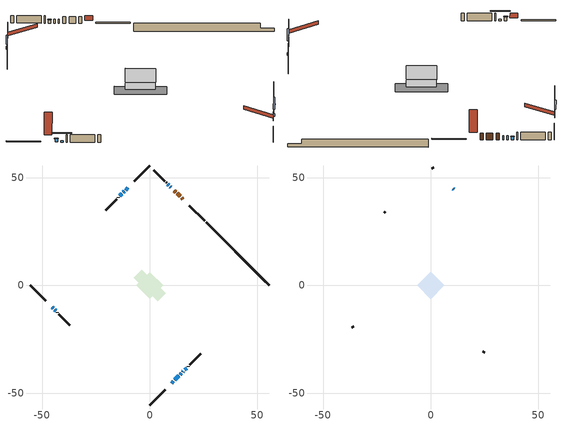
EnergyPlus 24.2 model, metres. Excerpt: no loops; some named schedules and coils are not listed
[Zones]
conditioned space
 floor adiabatic (AdiabaticFloorConstruction): -6.23,0 0,6.23 6.23,0 0,-6.23 z1.37
 floor foundation (Slab1 construction): -7.33,3.65 -3.65,7.33 7.33,-3.65 3.65,-7.33 z-1.19
 wall outside (RimJoist1 construction): 0,-55.5 7.18,-48.31 / -55.5,0 -48.31,-7.18 / 0,55.5 -7.18,48.31 / 25.53,29.97 18.34,37.15 z1.37:1.67
 wall outside (AdiabaticWallConstruction 1): 15.4,40.09 14.77,40.73 / 14.11,41.38 12.76,42.73 / 12.11,43.39 11.43,44.07 z1.37:3.4
 wall outside (AdiabaticWallConstruction): -10.12,45.37 -11.16,44.33 / 14.15,-41.35 14.67,-40.83 / 15.32,-40.17 15.62,-39.87 / 9.84,45.66 9.56,45.93 z1.37:2.59; 10.12,-45.37 10.97,-44.52 / 11.63,-43.87 13.49,-42 z1.37:2.77; -45.37,-10.12 -44.87,-10.63 z1.37:2.44; -11.82,43.68 -12.31,43.19 / -44.21,-11.28 -43.72,-11.77 / 16.28,-39.22 17.12,-38.37 z1.37:1.75; 8.91,46.59 8.46,47.04 z1.37:2.29; -12.96,42.54 -13.89,41.6 z1.37:2.49
 wall outside (Wall1 construction): 17.78,-37.71 17.95,-37.54 / -43.07,-12.43 -42.9,-12.6 / -14.55,40.94 -14.72,40.77 / 7.8,47.7 7.63,47.87 z1.37:3.81
 wall outside (Wall2 construction): 18.61,-36.89 23.71,-31.78 / -42.24,-13.25 -37.14,-18.36 / -15.38,40.12 -20.48,35.01 / 6.97,48.52 1.87,53.63 z1.37:3.81
 wall foundation (FoundationWall1 construction): 26.18,29.31,-1.19 26.18,29.31,1.37 52.56,2.93,1.37 52.56,2.93,-0.12 55.5,0,-0.12 55.5,0,-1.19
 window (WindowConstruction 5): -10.13,45.37 -11.16,44.33 z1.37:2.59
 window (WindowConstruction 3): 10.13,-45.37 10.97,-44.53 z1.37:2.77
 window (WindowConstruction 4): -45.37,-10.13 -44.87,-10.63 z1.37:2.44
 window (WindowConstruction 9): -11.82,43.68 -12.3,43.19 z1.37:1.75
 window (WindowConstruction 10): 11.63,-43.87 13.49,-42 z1.37:2.77
 window (WindowConstruction 11): -44.21,-11.28 -43.73,-11.77 z1.37:1.75
 window (WindowConstruction 6): 14.15,-41.34 14.67,-40.83 z1.37:2.59
 window (WindowConstruction 7): 15.33,-40.17 15.62,-39.87 z1.37:2.59
 window (WindowConstruction 8): 9.84,45.66 9.56,45.93 z1.37:2.59
 window (WindowConstruction): 8.9,46.59 8.46,47.04 z1.37:2.28
 window (WindowConstruction 1): -12.96,42.53 -13.89,41.6 z1.37:2.49
 window (WindowConstruction 2): 16.28,-39.22 17.12,-38.37 z1.37:1.75
 door (Door): 15.4,40.09 14.77,40.72 z1.37:3.4
 door (Door 1): 14.11,41.38 12.76,42.73 z1.37:3.4
 door (Door 2): 12.11,43.39 11.43,44.07 z1.37:3.4
 ceiling adiabatic (AdiabaticFloorConstruction): 0,-6.23 6.23,0 0,6.23 -6.23,0 z1.37
attic - vented
 floor to conditioned space (Floor1 construction Reversed): -6.35,0 0,6.35 6.35,0 0,-6.35 z3.81
 wall outside (AdiabaticWallConstruction): 10.77,44.72 10.49,45 z1.37:2.59
 wall outside (Wall3 construction): 24.37,-31.13 24.92,-30.57 / -36.48,-19.02 -35.93,-19.57 / -21.14,34.36 -21.69,33.8 / 1.21,54.29 0.66,54.84 z1.37:3.81
 window (WindowConstruction 12): 10.77,44.73 10.49,45 z1.37:2.59
 roof outside (Roof1 construction): 9.47,-46.03,3.81 3.28,-39.84,6.73 1.65,-41.47,6.73 7.84,-47.66,3.81; -46.03,-9.47,3.81 -39.84,-3.28,6.73 -41.47,-1.65,6.73 -47.66,-7.84,3.81; -9.47,46.03,3.81 -3.28,39.84,6.73 -1.65,41.47,6.73 -7.84,47.66,3.81; 16.06,39.44,3.81 9.87,33.25,6.73 11.5,31.62,6.73 17.69,37.81,3.81
shading: 11.11,-44.38 9.98,-45.51 10.27,-45.8 11.4,-44.67 z2.97; -44.73,-10.77 -45.51,-9.98 -45.8,-10.27 -45.02,-11.06 z2.64; -14.17,41.33 -9.95,45.54 -10.24,45.83 -14.46,41.62 z4.39; 15.36,-40.14 9.76,-45.73 10.05,-46.03 15.65,-40.43 z5.41; -41.86,-13.64 -46.08,-9.42 -46.37,-9.71 -42.15,-13.93 z4.39; 8.31,47.18 9.05,46.45 9.34,46.74 8.6,47.47 z2.49; -14.04,41.46 -12.82,42.68 -13.11,42.97 -14.33,41.75 z2.69; 17.27,-38.23 16.14,-39.36 16.43,-39.65 17.56,-38.52 z1.95
[Building]
Building 1: Terrain=Suburbs
[Site:Location]
Quebec Intl AP_QC: Latitude {deg}=46.8; Longitude {deg}=-71.38; Time Zone {hr}=-5; Elevation {m}=74; Keep Site Location Information=Yes
[Site:GroundTemperature:Shallow]
0.0108218, -2.24938, -2.43038, -1.3578, 2.94801, 7.23376, 10.9493, 13.303, 13.5029, 11.5886, 7.96783, 3.81355
[Site:WaterMainsTemperature]
Calculation Method=Schedule; Temperature Schedule=mains temperature schedule
[Material] Roughness=Rough; Thermal Absorptance=0.9
Name | Thickness {m} | Conductivity {W/m-K} | Density {kg/m3} | Specific Heat {J/kg-K} | Solar Absorptance | Visible Absorptance
asphalt or fiberglass shingles | 0.00635 | 0.162714 | 1121.4 | 1465.45 | 0.4 | 0.4
ceiling loosefill ins | 0.254 | 0.0480833 | 16.02 | 1046.75 | 0.7 | 0.7
ceiling stud and cavity | 0.1397 | 0.181134 | 65.682 | 1177.47 | 0.7 | 0.7
concrete 4.0 in. | 0.1016 | 1.803125 | 2242.8 | 837.4 | 0.7 | 0.7
concrete 8.0 in. | 0.2032 | 1.803125 | 2242.8 | 837.4 | 0.7 | 0.7
door material | 0.04445 | 0.0451087 | 512.64 | 1214.23 | 0.7 | 0.7
exterior vertical ins | 0.0462198 | 0.029427 | 32.04 | 1214.23 | 0.7 | 0.7
floor covering | 0.0127 | 0.0433444 | 54.468 | 1339.84 | 0.6 | 0.6
floor rigid ins; wall rigid ins 1 | 0.512978 | 0.029427 | 32.04 | 1214.23 | 0.7 | 0.7
floor stud and cavity | 0.1397 | 1.75129 | 37.0049 | 1207.88 | 0.7 | 0.7
furniture material conditioned space 1 | 0.1524 | 0.115458 | 640.8 | 1214.23 | 0.6 | 0.6
gypsum board | 0.0127 | 0.160291 | 801 | 837.4 | 0.6 | 0.6
gypsum board 1 | 0.0127 | 0.160291 | 801 | 837.4 | 0.7 | 0.7
osb sheathing 0.5 in. | 0.0127 | 0.115458 | 512.64 | 1214.23 | 0.7 | 0.7
osb sheathing 0.75 in. | 0.01905 | 0.115458 | 512.64 | 1214.23 | 0.7 | 0.7
osb sheathing 2.0 in. | 0.0508 | 0.115458 | 512.64 | 1214.23 | 0.7 | 0.7
rim joist rigid ins; wall rigid ins | 0.051816 | 0.029427 | 32.04 | 1214.23 | 0.7 | 0.7
rim joist stud and cavity | 0.0508 | 0.0376839 | 125.044 | 1163.47 | 0.6 | 0.6
slab rigid ins | 0.0387967 | 0.029427 | 32.04 | 1214.23 | 0.7 | 0.7
wall stud and cavity | 0.1397 | 0.107797 | 139.0536 | 1170.24 | 0.7 | 0.7
wall stud and cavity 1 | 0.1397 | 0.084134 | 139.0536 | 1170.24 | 0.7 | 0.7
wall stud and cavity 2 | 0.0889 | 6.1454 | 50.32683 | 1063.81 | 0.6 | 0.6
wall stud and cavity 3 | 0.0889 | 0.380278 | 52.3479 | 1209.89 | 0.7 | 0.7
wall stud and cavity 4 | 0.0889 | 0.391764 | 83.0341 | 1211.67 | 0.7 | 0.7
wood siding | 0.0254 | 0.102417 | 544.68 | 1172.36 | 0.4 | 0.4
wood siding 1 | 0.00254 | 0.102417 | 544.68 | 1172.36 | 0.4 | 0.4
wood siding 2; wood siding 3; wood siding 4 | 0.0254 | 0.102417 | 544.68 | 1172.36 | 0.7 | 0.7
[WindowMaterial:SimpleGlazingSystem]
Name | U-Factor {W/m2-K} | Solar Heat Gain Coefficient
WindowMaterial | 1.910647 | 0.34
WindowMaterial 1 | 1.743146 | 0.4
WindowMaterial 10 | 1.711917 | 0.41
WindowMaterial 2 | 2.055436 | 0.29
WindowMaterial 3 | 1.726112 | 0.4
WindowMaterial 4 | 1.86011 | 0.36
WindowMaterial 5 | 2.97357 | 0.62
WindowMaterial 6 | 1.7051 | 0.41
WindowMaterial 7 | 2.11165 | 0.24
WindowMaterial 8 | 3.04568 | 0.44
WindowMaterial 9 | 2.117894 | 0.27
[Construction]
AdiabaticFloorConstruction: floor stud and cavity, floor rigid ins, osb sheathing 0.75 in., floor covering
AdiabaticWallConstruction: wood siding 3, wall rigid ins 1, wall stud and cavity 3, gypsum board
AdiabaticWallConstruction 1: wood siding 4, wall rigid ins 1, wall stud and cavity 3, gypsum board
Door; Door 1; Door 2: door material
Floor1 construction Reversed: gypsum board, ceiling stud and cavity, ceiling loosefill ins
FoundationWall1 construction: concrete 8.0 in., gypsum board 1
furniture construction conditioned space 1: furniture material conditioned space 1
PartitionWallConstruction: gypsum board, wall stud and cavity 4, gypsum board
RimJoist1 construction: wood siding 2, rim joist rigid ins, osb sheathing 2.0 in., rim joist stud and cavity
Roof1 construction: asphalt or fiberglass shingles
Slab1 construction: slab rigid ins, concrete 4.0 in.
Wall1 construction: wood siding, wall rigid ins, osb sheathing 0.5 in., wall stud and cavity, gypsum board
Wall2 construction: wood siding, wall rigid ins, osb sheathing 0.5 in., wall stud and cavity 1, gypsum board
Wall3 construction: wood siding 1, wall stud and cavity 2
WindowConstruction: WindowMaterial
WindowConstruction 1: WindowMaterial 1
WindowConstruction 10: WindowMaterial 10
WindowConstruction 11; WindowConstruction 9: WindowMaterial 9
WindowConstruction 12; WindowConstruction 8: WindowMaterial 8
WindowConstruction 2: WindowMaterial 2
WindowConstruction 3: WindowMaterial 3
WindowConstruction 4: WindowMaterial 4
WindowConstruction 5: WindowMaterial 5
WindowConstruction 6: WindowMaterial 6
WindowConstruction 7: WindowMaterial 7
[Zone] Multiplier=1; Part of Total Floor Area=Yes
Name | Volume {m3}
attic - vented | 38.2297
conditioned space | 420.6
[Space]
Name | Zone | Volume {m3}
attic - vented 1 | attic - vented | 38.2297
conditioned space 1 | conditioned space | 420.6
[ZoneInfiltration:EffectiveLeakageArea]
infil attic - vented 1: Zone or Space=attic - vented 1; Schedule=Always On Discrete; Effective Air Leakage Area {cm2}=2980.8; Stack Coefficient=0.000372522; Wind Coefficient=1.30406e-05
[ZoneMixing]
whole house fan mix: Zone or Space=attic - vented; Schedule=Always On Continuous; Design Flow Rate Calculation Method=Flow/Zone; Design Flow Rate {m3/s}=0; Source Zone or Space=conditioned space
[SurfaceProperty:ExposedFoundationPerimeter]
Slab1: Exposed Perimeter Calculation Method=TotalExposedPerimeter; Total Exposed Perimeter {m}=41.454
[InternalMass] Zone or ZoneList=conditioned space; Space or SpaceList=conditioned space 1
Name | Construction | Surface Area {m2}
furniture mass conditioned space 1 | furniture construction conditioned space 1 | 63.332
partition wall mass | PartitionWallConstruction | 158.33
[Lights]
interior lighting: Zone or ZoneList or Space or SpaceList=conditioned space 1; Schedule=interior lighting schedule; Design Level Calculation Method=LightingLevel; Lighting Level {W}=343.2; Return Air Fraction=0; Fraction Radiant=0.6; Fraction Visible=0.2; Fraction Replaceable=1
[People]
occupants: Zone or ZoneList or Space or SpaceList=conditioned space 1; Number of People Schedule=occupants schedule; Number of People Calculation Method=People; Number of People=3; Fraction Radiant=0.314171; Sensible Heat Fraction=0.56303; Activity Level Schedule=occupants activity schedule; Carbon Dioxide Generation Rate {m3/s-W}=0; Enable ASHRAE 55 Comfort Warnings=No; Mean Radiant Temperature Calculation Type=EnclosureAveraged
[ElectricEquipment] Zone or ZoneList or Space or SpaceList=conditioned space 1; Design Level Calculation Method=EquipmentLevel
Name | Schedule | Design Level {W} | Fraction Latent | Fraction Radiant | Fraction Lost
clothes dryer | clothes dryer schedule | 140.772 | 0.015 | 0.081 | 0.85
clothes washer | clothes washer schedule | 32.1985 | 0.03 | 0.162 | 0.7
cooking range | cooking range schedule | 215.147 | 0.08 | 0.432 | 0.2
dishwasher | dishwasher schedule | 66.8632 | 0.3 | 0.18 | 0.4
fridge | fridge schedule | 72.9452 | 0 | 0.6 | 0
mech vent bath fan 0 | mech vent bath fan 0 schedule | 50.2 | 0 | 0 | 1
mech vent house fan | mech vent house fan schedule | 19.9167 | 0 | 0 | 0.5
mech vent house fan cfis | mech vent house fan cfis schedule | 0 | 0 | 0 | 0
mech vent range fan 0 | mech vent range fan 0 schedule | 57 | 0 | 0 | 1
misc plug loads | misc plug loads schedule | 494.7 | 0.045 | 0.513 | 0.1
whole house fan | Always On Discrete | 0 | 0 | 0 | 1
[OtherEquipment] Zone or ZoneList or Space or SpaceList=conditioned space 1; Design Level Calculation Method=EquipmentLevel
Name | Fuel Type | Schedule | Design Level {W} | Fraction Latent | Fraction Radiant | Fraction Lost
clothes dryer 1 | Electricity | clothes dryer schedule | 0 | 0.015 | 0.081 | 0.85
cooking range 1 | Electricity | cooking range schedule | 0 | 0.08 | 0.432 | 0.2
general water use latent | None | general water use schedule | 62.594 | 1 | 0 | 0
general water use sensible | None | general water use schedule | -61.6891 | 0 | 0.6 | 0
mech vent house fan latent load | None | Always On Discrete | 0 | 1 | 0 | 0
mech vent house fan sensible load | None | Always On Discrete | 0 | 0 | 0 | 0
water heater energy adjustment1 | Electricity | Always On Discrete | 0.01 | 0 | 0 | 1
[ZoneInfiltration:DesignFlowRate] Zone or ZoneList or Space or SpaceList=conditioned space 1; Schedule=Always On Discrete; Design Flow Rate Calculation Method=Flow/Zone; Design Flow Rate {m3/s}=0
infil flow; natural vent flow; whole house fan flow
[ZoneControl:Thermostat]
conditioned space Thermostat: Zone or ZoneList=conditioned space; Control Type Schedule=conditioned space Thermostat Schedule; Control 1=conditioned space temperature setpoint; Temperature Difference Between Cutout And Setpoint {deltaC}=0
[ThermostatSetpoint:DualSetpoint]
conditioned space temperature setpoint: Heating Setpoint Temperature Schedule=heating setpoint; Cooling Setpoint Temperature Schedule=cooling setpoint
[AirLoopHVAC:UnitarySystem]
unit heater unitary system: Control Type=Load; Controlling Zone or Thermostat Location=conditioned space; Dehumidification Control Type=None; Availability Schedule=Always On Discrete; Supply Fan=unit heater supply fan; Fan Placement=BlowThrough; Supply Air Fan Operating Mode Schedule=unit heater auto fan schedule; Heating Coil=unit heater htg coil; DX Heating Coil Sizing Ratio=1; Use DOAS DX Cooling Coil=No; Minimum Supply Air Temperature {C}=2; Latent Load Control=SensibleOnlyLoadControl; Cooling Supply Air Flow Rate Method=None; Heating Supply Air Flow Rate Method=SupplyAirFlowRate; Heating Supply Air Flow Rate {m3/s}=0.00141584; No Load Supply Air Flow Rate Method=SupplyAirFlowRate; No Load Supply Air Flow Rate {m3/s}=0; No Load Supply Air Flow Rate Control Set To Low Speed=Yes; Maximum Supply Air Temperature {C}=48.8889; Maximum Outdoor Dry-Bulb Temperature for Supplemental Heater Operation {C}=21; Ancillary On-Cycle Electric Power {W}=0; Ancillary Off-Cycle Electric Power {W}=0
[Zone equipment]
conditioned space: electric baseboard, unit heater unitary system
[Foundation:Kiva]
Foundation Kiva 1: Initial Indoor Air Temperature {C}=18; Wall Height Above Grade {m}=1.37002; Wall Depth Below Slab {m}=0.2032; Custom Block Material Name 1=exterior vertical ins; Custom Block Depth 1 {m}=2.56002; Custom Block X Position 1 {m}=0.2159; Custom Block Z Position 1 {m}=0
[Foundation:Kiva:Settings]
Soil Conductivity {W/m-K}=0.849921; Soil Density {kg/m3}=1842.3; Soil Specific Heat {J/kg-K}=418.7; Ground Solar Absorptivity=0.9; Ground Thermal Absorptivity=0.9; Ground Surface Roughness {m}=0.03; Far-Field Width {m}=40; Deep-Ground Boundary Condition=ZeroFlux; Deep-Ground Depth {m}=40; Minimum Cell Dimension {m}=0.2; Maximum Cell Growth Coefficient=3; Simulation Timestep=Timestep
[Exterior:Lights]
exterior lighting: Schedule=exterior lighting schedule; Design Level {W}=75.6
[EnergyManagementSystem:Sensor] Output:Variable or Output:Meter Index Key=conditioned space
Name | Output:Variable or Output:Meter
conditioned_space_clg_unmet_s | Zone Cooling Setpoint Not Met Time
conditioned_space_htg_unmet_s | Zone Heating Setpoint Not Met Time
fridge_tin_s; tin_s; tin_s_1 | Zone Mean Air Temperature
tout_s | Zone Outdoor Air Drybulb Temperature
win_s | Zone Air Humidity Ratio
[Schedule:Constant]
Name | Hourly Value
Always On Continuous; mech vent house fan schedule; mech vent house fan cfis schedule; Always On Discrete | 1
occupants activity schedule | 117.228
fridge schedule; unit heater auto fan schedule | 0
[Schedule:Week:Daily]
interior lighting schedule Week Rule - Jan1-Jan27: interior lighting schedule day, interior lighting schedule day, interior lighting schedule day, interior lighting schedule day, interior lighting schedule day, interior lighting schedule day, interior lighting schedule day, interior lighting schedule default day, interior lighting schedule default day, interior lighting schedule default day, interior lighting schedule default day, interior lighting schedule default day
interior lighting schedule Week Rule - Jan28-Feb3: interior lighting schedule day, interior lighting schedule day, interior lighting schedule day, interior lighting schedule day, interior lighting schedule day 1, interior lighting schedule day 1, interior lighting schedule day 1, interior lighting schedule default day, interior lighting schedule default day, interior lighting schedule default day, interior lighting schedule default day, interior lighting schedule default day
interior lighting schedule Week Rule - Feb4-Feb24: interior lighting schedule day 1, interior lighting schedule day 1, interior lighting schedule day 1, interior lighting schedule day 1, interior lighting schedule day 1, interior lighting schedule day 1, interior lighting schedule day 1, interior lighting schedule default day, interior lighting schedule default day, interior lighting schedule default day, interior lighting schedule default day, interior lighting schedule default day
interior lighting schedule Week Rule - Feb25-Mar3: interior lighting schedule day 1, interior lighting schedule day 1, interior lighting schedule day 1, interior lighting schedule day 1, interior lighting schedule day 2, interior lighting schedule day 2, interior lighting schedule day 2, interior lighting schedule default day, interior lighting schedule default day, interior lighting schedule default day, interior lighting schedule default day, interior lighting schedule default day
interior lighting schedule Week Rule - Mar4-Mar31: interior lighting schedule day 2, interior lighting schedule day 2, interior lighting schedule day 2, interior lighting schedule day 2, interior lighting schedule day 2, interior lighting schedule day 2, interior lighting schedule day 2, interior lighting schedule default day, interior lighting schedule default day, interior lighting schedule default day, interior lighting schedule default day, interior lighting schedule default day
interior lighting schedule Week Rule - Apr1-Apr28: interior lighting schedule day 3, interior lighting schedule day 3, interior lighting schedule day 3, interior lighting schedule day 3, interior lighting schedule day 3, interior lighting schedule day 3, interior lighting schedule day 3, interior lighting schedule default day, interior lighting schedule default day, interior lighting schedule default day, interior lighting schedule default day, interior lighting schedule default day
interior lighting schedule Week Rule - Apr29-May5: interior lighting schedule day 3, interior lighting schedule day 3, interior lighting schedule day 4, interior lighting schedule day 4, interior lighting schedule day 4, interior lighting schedule day 4, interior lighting schedule day 4, interior lighting schedule default day, interior lighting schedule default day, interior lighting schedule default day, interior lighting schedule default day, interior lighting schedule default day
interior lighting schedule Week Rule - May6-May26: interior lighting schedule day 4, interior lighting schedule day 4, interior lighting schedule day 4, interior lighting schedule day 4, interior lighting schedule day 4, interior lighting schedule day 4, interior lighting schedule day 4, interior lighting schedule default day, interior lighting schedule default day, interior lighting schedule default day, interior lighting schedule default day, interior lighting schedule default day
interior lighting schedule Week Rule - May27-Jun2: interior lighting schedule day 4, interior lighting schedule day 4, interior lighting schedule day 4, interior lighting schedule day 4, interior lighting schedule day 4, interior lighting schedule day 5, interior lighting schedule day 5, interior lighting schedule default day, interior lighting schedule default day, interior lighting schedule default day, interior lighting schedule default day, interior lighting schedule default day
interior lighting schedule Week Rule - Jun3-Jun30: interior lighting schedule day 5, interior lighting schedule day 5, interior lighting schedule day 5, interior lighting schedule day 5, interior lighting schedule day 5, interior lighting schedule day 5, interior lighting schedule day 5, interior lighting schedule default day, interior lighting schedule default day, interior lighting schedule default day, interior lighting schedule default day, interior lighting schedule default day
interior lighting schedule Week Rule - Jul1-Jul28: interior lighting schedule day 6, interior lighting schedule day 6, interior lighting schedule day 6, interior lighting schedule day 6, interior lighting schedule day 6, interior lighting schedule day 6, interior lighting schedule day 6, interior lighting schedule default day, interior lighting schedule default day, interior lighting schedule default day, interior lighting schedule default day, interior lighting schedule default day
interior lighting schedule Week Rule - Jul29-Aug4: interior lighting schedule day 6, interior lighting schedule day 6, interior lighting schedule day 6, interior lighting schedule day 7, interior lighting schedule day 7, interior lighting schedule day 7, interior lighting schedule day 7, interior lighting schedule default day, interior lighting schedule default day, interior lighting schedule default day, interior lighting schedule default day, interior lighting schedule default day
interior lighting schedule Week Rule - Aug5-Aug25: interior lighting schedule day 7, interior lighting schedule day 7, interior lighting schedule day 7, interior lighting schedule day 7, interior lighting schedule day 7, interior lighting schedule day 7, interior lighting schedule day 7, interior lighting schedule default day, interior lighting schedule default day, interior lighting schedule default day, interior lighting schedule default day, interior lighting schedule default day
interior lighting schedule Week Rule - Aug26-Sep1: interior lighting schedule day 7, interior lighting schedule day 7, interior lighting schedule day 7, interior lighting schedule day 7, interior lighting schedule day 7, interior lighting schedule day 7, interior lighting schedule day 8, interior lighting schedule default day, interior lighting schedule default day, interior lighting schedule default day, interior lighting schedule default day, interior lighting schedule default day
interior lighting schedule Week Rule - Sep2-Sep29: interior lighting schedule day 8, interior lighting schedule day 8, interior lighting schedule day 8, interior lighting schedule day 8, interior lighting schedule day 8, interior lighting schedule day 8, interior lighting schedule day 8, interior lighting schedule default day, interior lighting schedule default day, interior lighting schedule default day, interior lighting schedule default day, interior lighting schedule default day
interior lighting schedule Week Rule - Sep30-Oct6: interior lighting schedule day 8, interior lighting schedule day 9, interior lighting schedule day 9, interior lighting schedule day 9, interior lighting schedule day 9, interior lighting schedule day 9, interior lighting schedule day 9, interior lighting schedule default day, interior lighting schedule default day, interior lighting schedule default day, interior lighting schedule default day, interior lighting schedule default day
interior lighting schedule Week Rule - Oct7-Oct27: interior lighting schedule day 9, interior lighting schedule day 9, interior lighting schedule day 9, interior lighting schedule day 9, interior lighting schedule day 9, interior lighting schedule day 9, interior lighting schedule day 9, interior lighting schedule default day, interior lighting schedule default day, interior lighting schedule default day, interior lighting schedule default day, interior lighting schedule default day
interior lighting schedule Week Rule - Oct28-Nov3: interior lighting schedule day 9, interior lighting schedule day 9, interior lighting schedule day 9, interior lighting schedule day 9, interior lighting schedule day 10, interior lighting schedule day 10, interior lighting schedule day 10, interior lighting schedule default day, interior lighting schedule default day, interior lighting schedule default day, interior lighting schedule default day, interior lighting schedule default day
interior lighting schedule Week Rule - Nov4-Nov24: interior lighting schedule day 10, interior lighting schedule day 10, interior lighting schedule day 10, interior lighting schedule day 10, interior lighting schedule day 10, interior lighting schedule day 10, interior lighting schedule day 10, interior lighting schedule default day, interior lighting schedule default day, interior lighting schedule default day, interior lighting schedule default day, interior lighting schedule default day
interior lighting schedule Week Rule - Nov25-Dec1: interior lighting schedule day 10, interior lighting schedule day 10, interior lighting schedule day 10, interior lighting schedule day 10, interior lighting schedule day 10, interior lighting schedule day 10, interior lighting schedule day 11, interior lighting schedule default day, interior lighting schedule default day, interior lighting schedule default day, interior lighting schedule default day, interior lighting schedule default day
interior lighting schedule Week Rule - Dec2-Dec31: interior lighting schedule day 11, interior lighting schedule day 11, interior lighting schedule day 11, interior lighting schedule day 11, interior lighting schedule day 11, interior lighting schedule day 11, interior lighting schedule day 11, interior lighting schedule default day, interior lighting schedule default day, interior lighting schedule default day, interior lighting schedule default day, interior lighting schedule default day
occupants schedule Week Rule - Jan1-Dec31: occupants schedule day, occupants schedule day, occupants schedule day, occupants schedule day, occupants schedule day, occupants schedule day, occupants schedule day, occupants schedule default day, occupants schedule default day, occupants schedule default day, occupants schedule default day, occupants schedule default day
clothes dryer schedule Week Rule - Jan1-Dec31: clothes dryer schedule day, clothes dryer schedule day, clothes dryer schedule day, clothes dryer schedule day, clothes dryer schedule day, clothes dryer schedule day, clothes dryer schedule day, clothes dryer schedule default day, clothes dryer schedule default day, clothes dryer schedule default day, clothes dryer schedule default day, clothes dryer schedule default day
clothes washer schedule Week Rule - Jan1-Dec31: clothes washer schedule day, clothes washer schedule day, clothes washer schedule day, clothes washer schedule day, clothes washer schedule day, clothes washer schedule day, clothes washer schedule day, clothes washer schedule default day, clothes washer schedule default day, clothes washer schedule default day, clothes washer schedule default day, clothes washer schedule default day
cooking range schedule Week Rule - Jan1-Dec31: cooking range schedule day, cooking range schedule day, cooking range schedule day, cooking range schedule day, cooking range schedule day, cooking range schedule day, cooking range schedule day, cooking range schedule default day, cooking range schedule default day, cooking range schedule default day, cooking range schedule default day, cooking range schedule default day
dishwasher schedule Week Rule - Jan1-Dec31: dishwasher schedule day, dishwasher schedule day, dishwasher schedule day, dishwasher schedule day, dishwasher schedule day, dishwasher schedule day, dishwasher schedule day, dishwasher schedule default day, dishwasher schedule default day, dishwasher schedule default day, dishwasher schedule default day, dishwasher schedule default day
mech vent bath fan 0 schedule Week Rule - Jan1-Dec31: mech vent bath fan 0 schedule day, mech vent bath fan 0 schedule day, mech vent bath fan 0 schedule day, mech vent bath fan 0 schedule day, mech vent bath fan 0 schedule day, mech vent bath fan 0 schedule day, mech vent bath fan 0 schedule day, mech vent bath fan 0 schedule default day, mech vent bath fan 0 schedule default day, mech vent bath fan 0 schedule default day, mech vent bath fan 0 schedule default day, mech vent bath fan 0 schedule default day
mech vent range fan 0 schedule Week Rule - Jan1-Dec31: mech vent range fan 0 schedule day, mech vent range fan 0 schedule day, mech vent range fan 0 schedule day, mech vent range fan 0 schedule day, mech vent range fan 0 schedule day, mech vent range fan 0 schedule day, mech vent range fan 0 schedule day, mech vent range fan 0 schedule default day, mech vent range fan 0 schedule default day, mech vent range fan 0 schedule default day, mech vent range fan 0 schedule default day, mech vent range fan 0 schedule default day
misc plug loads schedule Week Rule - Jan1-Dec31: misc plug loads schedule day, misc plug loads schedule day, misc plug loads schedule day, misc plug loads schedule day, misc plug loads schedule day, misc plug loads schedule day, misc plug loads schedule day, misc plug loads schedule default day, misc plug loads schedule default day, misc plug loads schedule default day, misc plug loads schedule default day, misc plug loads schedule default day
general water use schedule Week Rule - Jan1-Dec31: general water use schedule day, general water use schedule day, general water use schedule day, general water use schedule day, general water use schedule day, general water use schedule day, general water use schedule day, general water use schedule default day, general water use schedule default day, general water use schedule default day, general water use schedule default day, general water use schedule default day
exterior lighting schedule Week Rule - Jan1-Jan27: exterior lighting schedule day, exterior lighting schedule day, exterior lighting schedule day, exterior lighting schedule day, exterior lighting schedule day, exterior lighting schedule day, exterior lighting schedule day, exterior lighting schedule default day, exterior lighting schedule default day, exterior lighting schedule default day, exterior lighting schedule default day, exterior lighting schedule default day
exterior lighting schedule Week Rule - Jan28-Feb3: exterior lighting schedule day, exterior lighting schedule day, exterior lighting schedule day, exterior lighting schedule day, exterior lighting schedule day 1, exterior lighting schedule day 1, exterior lighting schedule day 1, exterior lighting schedule default day, exterior lighting schedule default day, exterior lighting schedule default day, exterior lighting schedule default day, exterior lighting schedule default day
exterior lighting schedule Week Rule - Feb4-Feb24: exterior lighting schedule day 1, exterior lighting schedule day 1, exterior lighting schedule day 1, exterior lighting schedule day 1, exterior lighting schedule day 1, exterior lighting schedule day 1, exterior lighting schedule day 1, exterior lighting schedule default day, exterior lighting schedule default day, exterior lighting schedule default day, exterior lighting schedule default day, exterior lighting schedule default day
exterior lighting schedule Week Rule - Feb25-Mar3: exterior lighting schedule day 1, exterior lighting schedule day 1, exterior lighting schedule day 1, exterior lighting schedule day 1, exterior lighting schedule day 2, exterior lighting schedule day 2, exterior lighting schedule day 2, exterior lighting schedule default day, exterior lighting schedule default day, exterior lighting schedule default day, exterior lighting schedule default day, exterior lighting schedule default day
exterior lighting schedule Week Rule - Mar4-Mar31: exterior lighting schedule day 2, exterior lighting schedule day 2, exterior lighting schedule day 2, exterior lighting schedule day 2, exterior lighting schedule day 2, exterior lighting schedule day 2, exterior lighting schedule day 2, exterior lighting schedule default day, exterior lighting schedule default day, exterior lighting schedule default day, exterior lighting schedule default day, exterior lighting schedule default day
exterior lighting schedule Week Rule - Apr1-Apr28: exterior lighting schedule day 3, exterior lighting schedule day 3, exterior lighting schedule day 3, exterior lighting schedule day 3, exterior lighting schedule day 3, exterior lighting schedule day 3, exterior lighting schedule day 3, exterior lighting schedule default day, exterior lighting schedule default day, exterior lighting schedule default day, exterior lighting schedule default day, exterior lighting schedule default day
exterior lighting schedule Week Rule - Apr29-May5: exterior lighting schedule day 3, exterior lighting schedule day 3, exterior lighting schedule day 4, exterior lighting schedule day 4, exterior lighting schedule day 4, exterior lighting schedule day 4, exterior lighting schedule day 4, exterior lighting schedule default day, exterior lighting schedule default day, exterior lighting schedule default day, exterior lighting schedule default day, exterior lighting schedule default day
exterior lighting schedule Week Rule - May6-May26: exterior lighting schedule day 4, exterior lighting schedule day 4, exterior lighting schedule day 4, exterior lighting schedule day 4, exterior lighting schedule day 4, exterior lighting schedule day 4, exterior lighting schedule day 4, exterior lighting schedule default day, exterior lighting schedule default day, exterior lighting schedule default day, exterior lighting schedule default day, exterior lighting schedule default day
exterior lighting schedule Week Rule - May27-Jun2: exterior lighting schedule day 4, exterior lighting schedule day 4, exterior lighting schedule day 4, exterior lighting schedule day 4, exterior lighting schedule day 4, exterior lighting schedule day 5, exterior lighting schedule day 5, exterior lighting schedule default day, exterior lighting schedule default day, exterior lighting schedule default day, exterior lighting schedule default day, exterior lighting schedule default day
exterior lighting schedule Week Rule - Jun3-Jun30: exterior lighting schedule day 5, exterior lighting schedule day 5, exterior lighting schedule day 5, exterior lighting schedule day 5, exterior lighting schedule day 5, exterior lighting schedule day 5, exterior lighting schedule day 5, exterior lighting schedule default day, exterior lighting schedule default day, exterior lighting schedule default day, exterior lighting schedule default day, exterior lighting schedule default day
exterior lighting schedule Week Rule - Jul1-Jul28: exterior lighting schedule day 6, exterior lighting schedule day 6, exterior lighting schedule day 6, exterior lighting schedule day 6, exterior lighting schedule day 6, exterior lighting schedule day 6, exterior lighting schedule day 6, exterior lighting schedule default day, exterior lighting schedule default day, exterior lighting schedule default day, exterior lighting schedule default day, exterior lighting schedule default day
exterior lighting schedule Week Rule - Jul29-Aug4: exterior lighting schedule day 6, exterior lighting schedule day 6, exterior lighting schedule day 6, exterior lighting schedule day 7, exterior lighting schedule day 7, exterior lighting schedule day 7, exterior lighting schedule day 7, exterior lighting schedule default day, exterior lighting schedule default day, exterior lighting schedule default day, exterior lighting schedule default day, exterior lighting schedule default day
exterior lighting schedule Week Rule - Aug5-Aug25: exterior lighting schedule day 7, exterior lighting schedule day 7, exterior lighting schedule day 7, exterior lighting schedule day 7, exterior lighting schedule day 7, exterior lighting schedule day 7, exterior lighting schedule day 7, exterior lighting schedule default day, exterior lighting schedule default day, exterior lighting schedule default day, exterior lighting schedule default day, exterior lighting schedule default day
[Schedule:Year]
interior lighting schedule: interior lighting schedule Week Rule - Jan1-Jan27, 1, 1, 1, 27, interior lighting schedule Week Rule - Jan28-Feb3, 1, 28, 2, 3, interior lighting schedule Week Rule - Feb4-Feb24, 2, 4, 2, 24, interior lighting schedule Week Rule - Feb25-Mar3, 2, 25, 3, 3, interior lighting schedule Week Rule - Mar4-Mar31, 3, 4, 3, 31, interior lighting schedule Week Rule - Apr1-Apr28, 4, 1, 4, 28, interior lighting schedule Week Rule - Apr29-May5, 4, 29, 5, 5, interior lighting schedule Week Rule - May6-May26, 5, 6, 5, 26, interior lighting schedule Week Rule - May27-Jun2, 5, 27, 6, 2, interior lighting schedule Week Rule - Jun3-Jun30, 6, 3, 6, 30, interior lighting schedule Week Rule - Jul1-Jul28, 7, 1, 7, 28, interior lighting schedule Week Rule - Jul29-Aug4, 7, 29, 8, 4, interior lighting schedule Week Rule - Aug5-Aug25, 8, 5, 8, 25, interior lighting schedule Week Rule - Aug26-Sep1, 8, 26, 9, 1, interior lighting schedule Week Rule - Sep2-Sep29, 9, 2, 9, 29, interior lighting schedule Week Rule - Sep30-Oct6, 9, 30, 10, 6, interior lighting schedule Week Rule - Oct7-Oct27, 10, 7, 10, 27, interior lighting schedule Week Rule - Oct28-Nov3, 10, 28, 11, 3, interior lighting schedule Week Rule - Nov4-Nov24, 11, 4, 11, 24, interior lighting schedule Week Rule - Nov25-Dec1, 11, 25, 12, 1, interior lighting schedule Week Rule - Dec2-Dec31, 12, 2, 12, 31
occupants schedule: occupants schedule Week Rule - Jan1-Dec31, 1, 1, 12, 31
clothes dryer schedule: clothes dryer schedule Week Rule - Jan1-Dec31, 1, 1, 12, 31
clothes washer schedule: clothes washer schedule Week Rule - Jan1-Dec31, 1, 1, 12, 31
cooking range schedule: cooking range schedule Week Rule - Jan1-Dec31, 1, 1, 12, 31
dishwasher schedule: dishwasher schedule Week Rule - Jan1-Dec31, 1, 1, 12, 31
mech vent bath fan 0 schedule: mech vent bath fan 0 schedule Week Rule - Jan1-Dec31, 1, 1, 12, 31
mech vent range fan 0 schedule: mech vent range fan 0 schedule Week Rule - Jan1-Dec31, 1, 1, 12, 31
misc plug loads schedule: misc plug loads schedule Week Rule - Jan1-Dec31, 1, 1, 12, 31
general water use schedule: general water use schedule Week Rule - Jan1-Dec31, 1, 1, 12, 31
exterior lighting schedule: exterior lighting schedule Week Rule - Jan1-Jan27, 1, 1, 1, 27, exterior lighting schedule Week Rule - Jan28-Feb3, 1, 28, 2, 3, exterior lighting schedule Week Rule - Feb4-Feb24, 2, 4, 2, 24, exterior lighting schedule Week Rule - Feb25-Mar3, 2, 25, 3, 3, exterior lighting schedule Week Rule - Mar4-Mar31, 3, 4, 3, 31, exterior lighting schedule Week Rule - Apr1-Apr28, 4, 1, 4, 28, exterior lighting schedule Week Rule - Apr29-May5, 4, 29, 5, 5, exterior lighting schedule Week Rule - May6-May26, 5, 6, 5, 26, exterior lighting schedule Week Rule - May27-Jun2, 5, 27, 6, 2, exterior lighting schedule Week Rule - Jun3-Jun30, 6, 3, 6, 30, exterior lighting schedule Week Rule - Jul1-Jul28, 7, 1, 7, 28, exterior lighting schedule Week Rule - Jul29-Aug4, 7, 29, 8, 4, exterior lighting schedule Week Rule - Aug5-Aug25, 8, 5, 8, 25, exterior lighting schedule Week Rule - Aug26-Sep1, 8, 26, 9, 1, exterior lighting schedule Week Rule - Sep2-Sep29, 9, 2, 9, 29, exterior lighting schedule Week Rule - Sep30-Oct6, 9, 30, 10, 6, exterior lighting schedule Week Rule - Oct7-Oct27, 10, 7, 10, 27, exterior lighting schedule Week Rule - Oct28-Nov3, 10, 28, 11, 3, exterior lighting schedule Week Rule - Nov4-Nov24, 11, 4, 11, 24, exterior lighting schedule Week Rule - Nov25-Dec1, 11, 25, 12, 1, exterior lighting schedule Week Rule - Dec2-Dec31, 12, 2, 12, 31
[Schedule:Compact]
conditioned space Thermostat Schedule: Through: 12/31, For: AllDays, Until: 24:00, 4
mains temperature schedule: Through: 01/01, For: AllDays, Until: 24:00, 5.175, Through: 01/02, For: AllDays, Until: 24:00, 5.10167, Through: 01/03, For: AllDays, Until: 24:00, 5.02889, Through: 01/04, For: AllDays, Until: 24:00, 4.95778, Through: 01/05, For: AllDays, Until: 24:00, 4.88778, Through: 01/06, For: AllDays, Until: 24:00, 4.81833, Through: 01/07, For: AllDays, Until: 24:00, 4.75056, Through: 01/08, For: AllDays, Until: 24:00, 4.68389, Through: 01/09, For: AllDays, Until: 24:00, 4.61833, Through: 01/10, For: AllDays, Until: 24:00, 4.55389, Through: 01/11, For: AllDays, Until: 24:00, 4.49056, Through: 01/12, For: AllDays, Until: 24:00, 4.42889, Through: 01/13, For: AllDays, Until: 24:00, 4.36778, Through: 01/14, For: AllDays, Until: 24:00, 4.30889, Through: 01/15, For: AllDays, Until: 24:00, 4.25056, Through: 01/16, For: AllDays, Until: 24:00, 4.19389, Through: 01/17, For: AllDays, Until: 24:00, 4.13833, Through: 01/18, For: AllDays, Until: 24:00, 4.08444, Through: 01/19, For: AllDays, Until: 24:00, 4.03167, Through: 01/20, For: AllDays, Until: 24:00, 3.98056, Through: 01/21, For: AllDays, Until: 24:00, 3.93056, Through: 01/22, For: AllDays, Until: 24:00, 3.88222, Through: 01/23, For: AllDays, Until: 24:00, 3.835, Through: 01/24, For: AllDays, Until: 24:00, 3.78944, Through: 01/25, For: AllDays, Until: 24:00, 3.74556, Through: 01/26, For: AllDays, Until: 24:00, 3.70278, Through: 01/27, For: AllDays, Until: 24:00, 3.66167, Through: 01/28, For: AllDays, Until: 24:00, 3.62167, Through: 01/29, For: AllDays, Until: 24:00, 3.58389, Through: 01/30, For: AllDays, Until: 24:00, 3.54722, Through: 01/31, For: AllDays, Until: 24:00, 3.51167, Through: 02/01, For: AllDays, Until: 24:00, 3.47833, Through: 02/02, For: AllDays, Until: 24:00, 3.44611, Through: 02/03, For: AllDays, Until: 24:00, 3.41556, Through: 02/04, For: AllDays, Until: 24:00, 3.38667, Through: 02/05, For: AllDays, Until: 24:00, 3.35944, Through: 02/06, For: AllDays, Until: 24:00, 3.33389, Through: 02/07, For: AllDays, Until: 24:00, 3.30944, Through: 02/08, For: AllDays, Until: 24:00, 3.28667, Through: 02/09, For: AllDays, Until: 24:00, 3.26611, Through: 02/10, For: AllDays, Until: 24:00, 3.24667, Through: 02/11, For: AllDays, Until: 24:00, 3.22889, Through: 02/12, For: AllDays, Until: 24:00, 3.21278, Through: 02/13, For: AllDays, Until: 24:00, 3.19833, Through: 02/14, For: AllDays, Until: 24:00, 3.18556, Through: 02/15, For: AllDays, Until: 24:00, 3.17389, Through: 02/16, For: AllDays, Until: 24:00, 3.16444, Through: 02/17, For: AllDays, Until: 24:00, 3.15667, Through: 02/18, For: AllDays, Until: 24:00, 3.15056, Through: 02/19, For: AllDays, Until: 24:00, 3.14556, Through: 02/20, For: AllDays, Until: 24:00, 3.14278, Through: 02/21, For: AllDays, Until: 24:00, 3.14111, Through: 02/22, For: AllDays, Until: 24:00, 3.14167, Through: 02/23, For: AllDays, Until: 24:00, 3.14333, Through: 02/24, For: AllDays, Until: 24:00, 3.14722, Through: 02/25, For: AllDays, Until: 24:00, 3.15222, Through: 02/26, For: AllDays, Until: 24:00, 3.15944, Through: 02/27, For: AllDays, Until: 24:00, 3.16778, Through: 02/28, For: AllDays, Until: 24:00, 3.17778, Through: 03/01, For: AllDays, Until: 24:00, 3.18944, Through: 03/02, For: AllDays, Until: 24:00, 3.20333, Through: 03/03, For: AllDays, Until: 24:00, 3.21833, Through: 03/04, For: AllDays, Until: 24:00, 3.235, Through: 03/05, For: AllDays, Until: 24:00, 3.25333, Through: 03/06, For: AllDays, Until: 24:00, 3.27333, Through: 03/07, For: AllDays, Until: 24:00, 3.29444, Through: 03/08, For: AllDays, Until: 24:00, 3.31778, Through: 03/09, For: AllDays, Until: 24:00, 3.34222, Through: 03/10, For: AllDays, Until: 24:00, 3.36889, Through: 03/11, For: AllDays, Until: 24:00, 3.39667, Through: 03/12, For: AllDays, Until: 24:00, 3.42611, Through: 03/13, For: AllDays, Until: 24:00, 3.45722, Through: 03/14, For: AllDays, Until: 24:00, 3.49, Through: 03/15, For: AllDays, Until: 24:00, 3.52389, Through: 03/16, For: AllDays, Until: 24:00, 3.55944, Through: 03/17, For: AllDays, Until: 24:00, 3.59667, Through: 03/18, For: AllDays, Until: 24:00, 3.63556, Through: 03/19, For: AllDays, Until: 24:00, 3.67556, Through: 03/20, For: AllDays, Until: 24:00, 3.71722, Through: 03/21, For: AllDays, Until: 24:00, 3.76056, Through: 03/22, For: AllDays, Until: 24:00, 3.80556, Through: 03/23, For: AllDays, Until: 24:00, 3.85111, Through: 03/24, For: AllDays, Until: 24:00, 3.89889, Through: 03/25, For: AllDays, Until: 24:00, 3.94778, Through: 03/26, For: AllDays, Until: 24:00, 3.99833, Through: 03/27, For: AllDays, Until: 24:00, 4.05, Through: 03/28, For: AllDays, Until: 24:00, 4.10333, Through: 03/29, For: AllDays, Until: 24:00, 4.15778, Through: 03/30, For: AllDays, Until: 24:00, 4.21333, Through: 03/31, For: AllDays, Until: 24:00, 4.27056, Through: 04/01, For: AllDays, Until: 24:00, 4.32944, Through: 04/02, For: AllDays, Until: 24:00, 4.38889, Through: 04/03, For: AllDays, Until: 24:00, 4.45, Through: 04/04, For: AllDays, Until: 24:00, 4.51222, Through: 04/05, For: AllDays, Until: 24:00, 4.57611, Through: 04/06, For: AllDays, Until: 24:00, 4.64056, Through: 04/07, For: AllDays, Until: 24:00, 4.70667, Through: 04/08, For: AllDays, Until: 24:00, 4.77389, Through: 04/09, For: AllDays, Until: 24:00, 4.84222, Through: 04/10, For: AllDays, Until: 24:00, 4.91167, Through: 04/11, For: AllDays, Until: 24:00, 4.98278, Through: 04/12, For: AllDays, Until: 24:00, 5.05444, Through: 04/13, For: AllDays, Until: 24:00, 5.12722, Through: 04/14, For: AllDays, Until: 24:00, 5.20111, Through: 04/15, For: AllDays, Until: 24:00, 5.27611, Through: 04/16, For: AllDays, Until: 24:00, 5.35167, Through: 04/17, For: AllDays, Until: 24:00, 5.42889, Through: 04/18, For: AllDays, Until: 24:00, 5.50667, Through: 04/19, For: AllDays, Until: 24:00, 5.58556, Through: 04/20, For: AllDays, Until: 24:00, 5.665, Through: 04/21, For: AllDays, Until: 24:00, 5.74611, Through: 04/22, For: AllDays, Until: 24:00, 5.82722, Through: 04/23, For: AllDays, Until: 24:00, 5.91, Through: 04/24, For: AllDays, Until: 24:00, 5.99278, Through: 04/25, For: AllDays, Until: 24:00, 6.07722, Through: 04/26, For: AllDays, Until: 24:00, 6.16167, Through: 04/27, For: AllDays, Until: 24:00, 6.24722, Through: 04/28, For: AllDays, Until: 24:00, 6.33389, Through: 04/29, For: AllDays, Until: 24:00, 6.42056, Through: 04/30, For: AllDays, Until: 24:00, 6.50833, Through: 05/01, For: AllDays, Until: 24:00, 6.59667, Through: 05/02, For: AllDays, Until: 24:00, 6.68556, Through: 05/03, For: AllDays, Until: 24:00, 6.775, Through: 05/04, For: AllDays, Until: 24:00, 6.86556, Through: 05/05, For: AllDays, Until: 24:00, 6.95611, Through: 05/06, For: AllDays, Until: 24:00, 7.04722, Through: 05/07, For: AllDays, Until: 24:00, 7.13889, Through: 05/08, For: AllDays, Until: 24:00, 7.23111, Through: 05/09, For: AllDays, Until: 24:00, 7.32333, Through: 05/10, For: AllDays, Until: 24:00, 7.41667, Through: 05/11, For: AllDays, Until: 24:00, 7.51, Through: 05/12, For: AllDays, Until: 24:00, 7.60389, Through: 05/13, For: AllDays, Until: 24:00, 7.69778, Through: 05/14, For: AllDays, Until: 24:00, 7.79222, Through: 05/15, For: AllDays, Until: 24:00, 7.88667, Through: 05/16, For: AllDays, Until: 24:00, 7.98167, Through: 05/17, For: AllDays, Until: 24:00, 8.07667, Through: 05/18, For: AllDays, Until: 24:00, 8.17167, Through: 05/19, For: AllDays, Until: 24:00, 8.26722, Through: 05/20, For: AllDays, Until: 24:00, 8.36278, Through: 05/21, For: AllDays, Until: 24:00, 8.45833, Through: 05/22, For: AllDays, Until: 24:00, 8.55444, Through: 05/23, For: AllDays, Until: 24:00, 8.65, Through: 05/24, For: AllDays, Until: 24:00, 8.74611, Through: 05/25, For: AllDays, Until: 24:00, 8.84167, Through: 05/26, For: AllDays, Until: 24:00, 8.93722, Through: 05/27, For: AllDays, Until: 24:00, 9.03333, Through: 05/28, For: AllDays, Until: 24:00, 9.12889, Through: 05/29, For: AllDays, Until: 24:00, 9.22389, Through: 05/30, For: AllDays, Until: 24:00, 9.31944, Through: 05/31, For: AllDays, Until: 24:00, 9.41444, Through: 06/01, For: AllDays, Until: 24:00, 9.50944, Through: 06/02, For: AllDays, Until: 24:00, 9.60389, Through: 06/03, For: AllDays, Until: 24:00, 9.69833, Through: 06/04, For: AllDays, Until: 24:00, 9.79278, Through: 06/05, For: AllDays, Until: 24:00, 9.88667, Through: 06/06, For: AllDays, Until: 24:00, 9.98, Through: 06/07, For: AllDays, Until: 24:00, 10.0728, Through: 06/08, For: AllDays, Until: 24:00, 10.1656, Through: 06/09, For: AllDays, Until: 24:00, 10.2578, Through: 06/10, For: AllDays, Until: 24:00, 10.3494, Through: 06/11, For: AllDays, Until: 24:00, 10.4411, Through: 06/12, For: AllDays, Until: 24:00, 10.5317, Through: 06/13, For: AllDays, Until: 24:00, 10.6222, Through: 06/14, For: AllDays, Until: 24:00, 10.7117, Through: 06/15, For: AllDays, Until: 24:00, 10.8006, Through: 06/16, For: AllDays, Until: 24:00, 10.8889, Through: 06/17, For: AllDays, Until: 24:00, 10.9772, Through: 06/18, For: AllDays, Until: 24:00, 11.0639, Through: 06/19, For: AllDays, Until: 24:00, 11.1506, Through: 06/20, For: AllDays, Until: 24:00, 11.2361, Through: 06/21, For: AllDays, Until: 24:00, 11.3211, Through: 06/22, For: AllDays, Until: 24:00, 11.4056, Through: 06/23, For: AllDays, Until: 24:00, 11.4889, Through: 06/24, For: AllDays, Until: 24:00, 11.5711, Through: 06/25, For: AllDays, Until: 24:00, 11.6533, Through: 06/26, For: AllDays, Until: 24:00, 11.7339, Through: 06/27, For: AllDays, Until: 24:00, 11.8139, Through: 06/28, For: AllDays, Until: 24:00, 11.8928, Through: 06/29, For: AllDays, Until: 24:00, 11.9711, Through: 06/30, For: AllDays, Until: 24:00, 12.0483, Through: 07/01, For: AllDays, Until: 24:00, 12.1244, Through: 07/02, For: AllDays, Until: 24:00, 12.1994, Through: 07/03, For: AllDays, Until: 24:00, 12.2733, Through: 07/04, For: AllDays, Until: 24:00, 12.3467, Through: 07/05, For: AllDays, Until: 24:00, 12.4183, Through: 07/06, For: AllDays, Until: 24:00, 12.4894, Through: 07/07, For: AllDays, Until: 24:00, 12.5589, Through: 07/08, For: AllDays, Until: 24:00, 12.6278, Through: 07/09, For: AllDays, Until: 24:00, 12.695, Through: 07/10, For: AllDays, Until: 24:00, 12.7617, Through: 07/11, For: AllDays, Until: 24:00, 12.8267, Through: 07/12, For: AllDays, Until: 24:00, 12.8906, Through: 07/13, For: AllDays, Until: 24:00, 12.9528, Through: 07/14, For: AllDays, Until: 24:00, 13.0144, Through: 07/15, For: AllDays, Until: 24:00, 13.0744, Through: 07/16, For: AllDays, Until: 24:00, 13.1333, Through: 07/17, For: AllDays, Until: 24:00, 13.1906, Through: 07/18, For: AllDays, Until: 24:00, 13.2467, Through: 07/19, For: AllDays, Until: 24:00, 13.3017, Through: 07/20, For: AllDays, Until: 24:00, 13.355, Through: 07/21, For: AllDays, Until: 24:00, 13.4072, Through: 07/22, For: AllDays, Until: 24:00, 13.4578, Through: 07/23, For: AllDays, Until: 24:00, 13.5067, Through: 07/24, For: AllDays, Until: 24:00, 13.5544, Through: 07/25, For: AllDays, Until: 24:00, 13.6011, Through: 07/26, For: AllDays, Until: 24:00, 13.6461, Through: 07/27, For: AllDays, Until: 24:00, 13.6894, Through: 07/28, For: AllDays, Until: 24:00, 13.7317, Through: 07/29, For: AllDays, Until: 24:00, 13.7722, Through: 07/30, For: AllDays, Until: 24:00, 13.8111, Through: 07/31, For: AllDays, Until: 24:00, 13.8489, Through: 08/01, For: AllDays, Until: 24:00, 13.8844, Through: 08/02, For: AllDays, Until: 24:00, 13.9189, Through: 08/03, For: AllDays, Until: 24:00, 13.9522, Through: 08/04, For: AllDays, Until: 24:00, 13.9833, Through: 08/05, For: AllDays, Until: 24:00, 14.0133, Through: 08/06, For: AllDays, Until: 24:00, 14.0411, Through: 08/07, For: AllDays, Until: 24:00, 14.0678, Through: 08/08, For: AllDays, Until: 24:00, 14.0933, Through: 08/09, For: AllDays, Until: 24:00, 14.1167, Through: 08/10, For: AllDays, Until: 24:00, 14.1383, Through: 08/11, For: AllDays, Until: 24:00, 14.1589, Through: 08/12, For: AllDays, Until: 24:00, 14.1772, Through: 08/13, For: AllDays, Until: 24:00, 14.1944, Through: 08/14, For: AllDays, Until: 24:00, 14.21, Through: 08/15, For: AllDays, Until: 24:00, 14.2233, Through: 08/16, For: AllDays, Until: 24:00, 14.2356, Through: 08/17, For: AllDays, Until: 24:00, 14.2461, Through: 08/18, For: AllDays, Until: 24:00, 14.255, Through: 08/19, For: AllDays, Until: 24:00, 14.2622, Through: 08/20, For: AllDays, Until: 24:00, 14.2678, Through: 08/21, For: AllDays, Until: 24:00, 14.2717, Through: 08/22, For: AllDays, Until: 24:00, 14.2739, Through: 08/23, For: AllDays, Until: 24:00, 14.2744, Through: 08/24, For: AllDays, Until: 24:00, 14.2733, Through: 08/25, For: AllDays, Until: 24:00, 14.2711, Through: 08/26, For: AllDays, Until: 24:00, 14.2667, Through: 08/27, For: AllDays, Until: 24:00, 14.2606, Through: 08/28, For: AllDays, Until: 24:00, 14.2528, Through: 08/29, For: AllDays, Until: 24:00, 14.2439, Through: 08/30, For: AllDays, Until: 24:00, 14.2328, Through: 08/31, For: AllDays, Until: 24:00, 14.2206, Through: 09/01, For: AllDays, Until: 24:00, 14.2061, Through: 09/02, For: AllDays, Until: 24:00, 14.1906, Through: 09/03, For: AllDays, Until: 24:00, 14.1728, Through: 09/04, For: AllDays, Until: 24:00, 14.1539, Through: 09/05, For: AllDays, Until: 24:00, 14.1333, Through: 09/06, For: AllDays, Until: 24:00, 14.1111, Through: 09/07, For: AllDays, Until: 24:00, 14.0872, Through: 09/08, For: AllDays, Until: 24:00, 14.0617, Through: 09/09, For: AllDays, Until: 24:00, 14.035, Through: 09/10, For: AllDays, Until: 24:00, 14.0061, Through: 09/11, For: AllDays, Until: 24:00, 13.9761, Through: 09/12, For: AllDays, Until: 24:00, 13.9444, Through: 09/13, For: AllDays, Until: 24:00, 13.9111, Through: 09/14, For: AllDays, Until: 24:00, 13.8761, Through: 09/15, For: AllDays, Until: 24:00, 13.84, Through: 09/16, For: AllDays, Until: 24:00, 13.8022, Through: 09/17, For: AllDays, Until: 24:00, 13.7628, Through: 09/18, For: AllDays, Until: 24:00, 13.7217, Through: 09/19, For: AllDays, Until: 24:00, 13.6794, Through: 09/20, For: AllDays, Until: 24:00, 13.6356, Through: 09/21, For: AllDays, Until: 24:00, 13.59, Through: 09/22, For: AllDays, Until: 24:00, 13.5433, Through: 09/23, For: AllDays, Until: 24:00, 13.4956, Through: 09/24, For: AllDays, Until: 24:00, 13.4456, Through: 09/25, For: AllDays, Until: 24:00, 13.395, Through: 09/26, For: AllDays, Until: 24:00, 13.3422, Through: 09/27, For: AllDays, Until: 24:00, 13.2883, Through: 09/28, For: AllDays, Until: 24:00, 13.2333, Through: 09/29, For: AllDays, Until: 24:00, 13.1772, Through: 09/30, For: AllDays, Until: 24:00, 13.1194, Through: 10/01, For: AllDays, Until: 24:00, 13.06, Through: 10/02, For: AllDays, Until: 24:00, 13, Through: 10/03, For: AllDays, Until: 24:00, 12.9383, Through: 10/04, For: AllDays, Until: 24:00, 12.8756, Through: 10/05, For: AllDays, Until: 24:00, 12.8111, Through: 10/06, For: AllDays, Until: 24:00, 12.7456, Through: 10/07, For: AllDays, Until: 24:00, 12.6794, Through: 10/08, For: AllDays, Until: 24:00, 12.6117, Through: 10/09, For: AllDays, Until: 24:00, 12.5428, Through: 10/10, For: AllDays, Until: 24:00, 12.4728, Through: 10/11, For: AllDays, Until: 24:00, 12.4017, Through: 10/12, For: AllDays, Until: 24:00, 12.3294, Through: 10/13, For: AllDays, Until: 24:00, 12.2561, Through: 10/14, For: AllDays, Until: 24:00, 12.1817, Through: 10/15, For: AllDays, Until: 24:00, 12.1061, Through: 10/16, For: AllDays, Until: 24:00, 12.03, Through: 10/17, For: AllDays, Until: 24:00, 11.9528, Through: 10/18, For: AllDays, Until: 24:00, 11.8744, Through: 10/19, For: AllDays, Until: 24:00, 11.795, Through: 10/20, For: AllDays, Until: 24:00, 11.715, Through: 10/21, For: AllDays, Until: 24:00, 11.6339, Through: 10/22, For: AllDays, Until: 24:00, 11.5517, Through: 10/23, For: AllDays, Until: 24:00, 11.4689, Through: 10/24, For: AllDays, Until: 24:00, 11.3856, Through: 10/25, For: AllDays, Until: 24:00, 11.3011, Through: 10/26, For: AllDays, Until: 24:00, 11.2161, Through: 10/27, For: AllDays, Until: 24:00, 11.13, Through: 10/28, For: AllDays, Until: 24:00, 11.0433, Through: 10/29, For: AllDays, Until: 24:00, 10.9561, Through: 10/30, For: AllDays, Until: 24:00, 10.8683, Through: 10/31, For: AllDays, Until: 24:00, 10.7794, Through: 11/01, For: AllDays, Until: 24:00, 10.6906, Through: 11/02, For: AllDays, Until: 24:00, 10.6006, Through: 11/03, For: AllDays, Until: 24:00, 10.51, Through: 11/04, For: AllDays, Until: 24:00, 10.4194, Through: 11/05, For: AllDays, Until: 24:00, 10.3278, Through: 11/06, For: AllDays, Until: 24:00, 10.2361, Through: 11/07, For: AllDays, Until: 24:00, 10.1439, Through: 11/08, For: AllDays, Until: 24:00, 10.0511, Through: 11/09, For: AllDays, Until: 24:00, 9.95778, Through: 11/10, For: AllDays, Until: 24:00, 9.86444, Through: 11/11, For: AllDays, Until: 24:00, 9.77056, Through: 11/12, For: AllDays, Until: 24:00, 9.67611, Through: 11/13, For: AllDays, Until: 24:00, 9.58167, Through: 11/14, For: AllDays, Until: 24:00, 9.48722, Through: 11/15, For: AllDays, Until: 24:00, 9.39222, Through: 11/16, For: AllDays, Until: 24:00, 9.29667, Through: 11/17, For: AllDays, Until: 24:00, 9.20167, Through: 11/18, For: AllDays, Until: 24:00, 9.10611, Through: 11/19, For: AllDays, Until: 24:00, 9.01056, Through: 11/20, For: AllDays, Until: 24:00, 8.915, Through: 11/21, For: AllDays, Until: 24:00, 8.81889, Through: 11/22, For: AllDays, Until: 24:00, 8.72333, Through: 11/23, For: AllDays, Until: 24:00, 8.62722, Through: 11/24, For: AllDays, Until: 24:00, 8.53167, Through: 11/25, For: AllDays, Until: 24:00, 8.43611, Through: 11/26, For: AllDays, Until: 24:00, 8.34, Through: 11/27, For: AllDays, Until: 24:00, 8.245, Through: 11/28, For: AllDays, Until: 24:00, 8.14944, Through: 11/29, For: AllDays, Until: 24:00, 8.05389, Through: 11/30, For: AllDays, Until: 24:00, 7.95889, Through: 12/01, For: AllDays, Until: 24:00, 7.86444, Through: 12/02, For: AllDays, Until: 24:00, 7.76944, Through: 12/03, For: AllDays, Until: 24:00, 7.67556, Through: 12/04, For: AllDays, Until: 24:00, 7.58167, Through: 12/05, For: AllDays, Until: 24:00, 7.48778, Through: 12/06, For: AllDays, Until: 24:00, 7.39444, Through: 12/07, For: AllDays, Until: 24:00, 7.30167, Through: 12/08, For: AllDays, Until: 24:00, 7.20889, Through: 12/09, For: AllDays, Until: 24:00, 7.11722, Through: 12/10, For: AllDays, Until: 24:00, 7.02556, Through: 12/11, For: AllDays, Until: 24:00, 6.93444, Through: 12/12, For: AllDays, Until: 24:00, 6.84389, Through: 12/13, For: AllDays, Until: 24:00, 6.75389, Through: 12/14, For: AllDays, Until: 24:00, 6.66444, Through: 12/15, For: AllDays, Until: 24:00, 6.57556, Through: 12/16, For: AllDays, Until: 24:00, 6.48778, Through: 12/17, For: AllDays, Until: 24:00, 6.4, Through: 12/18, For: AllDays, Until: 24:00, 6.31333, Through: 12/19, For: AllDays, Until: 24:00, 6.22722, Through: 12/20, For: AllDays, Until: 24:00, 6.14167, Through: 12/21, For: AllDays, Until: 24:00, 6.05722, Through: 12/22, For: AllDays, Until: 24:00, 5.97333, Through: 12/23, For: AllDays, Until: 24:00, 5.89, Through: 12/24, For: AllDays, Until: 24:00, 5.80778, Through: 12/25, For: AllDays, Until: 24:00, 5.72667, Through: 12/26, For: AllDays, Until: 24:00, 5.64611, Through: 12/27, For: AllDays, Until: 24:00, 5.56667, Through: 12/28, For: AllDays, Until: 24:00, 5.48833, Through: 12/29, For: AllDays, Until: 24:00, 5.41056, Through: 12/30, For: AllDays, Until: 24:00, 5.33389, Through: 12/31, For: AllDays, Until: 24:00, 5.25778
